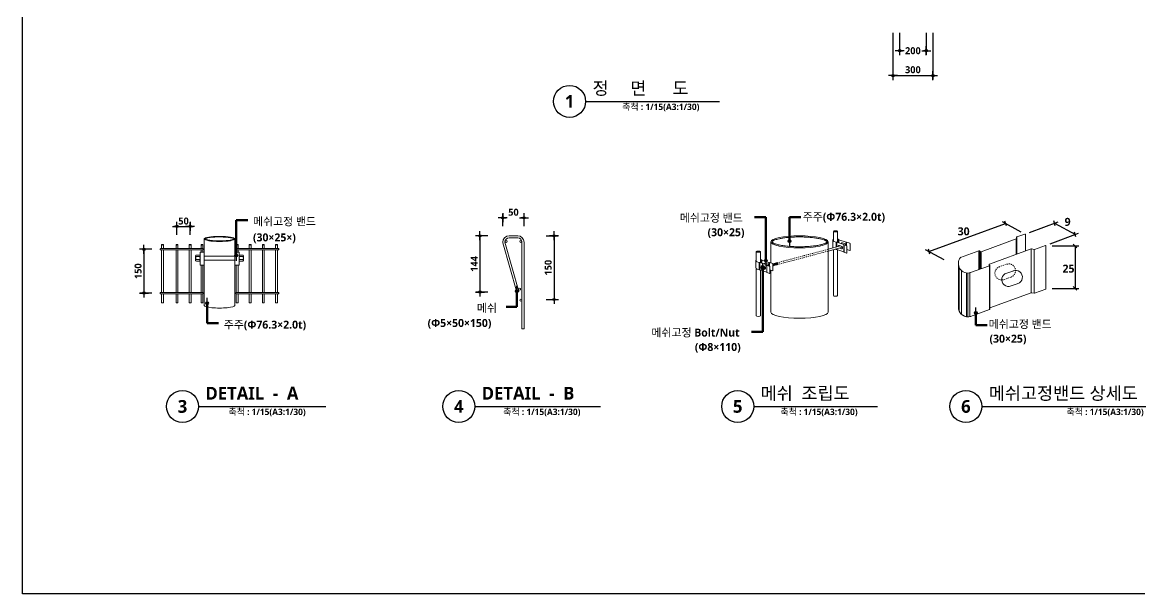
# Model space of a CAD drawing. Header units: millimetres. Extents: x 0 to 163856, y 0 to 163394.
# Drawn here: x 0 to 8379, y 0 to 4289 of the extents above; entities that cross this region are included whole.
import ezdxf
from ezdxf.enums import TextEntityAlignment as Align

# ---------------------------------------------------------------- set-up
doc = ezdxf.new("R2010")
doc.units = ezdxf.units.MM
doc.header["$LTSCALE"] = 15
doc.linetypes.add('DASHED2', pattern=[0.375, 0.25, -0.125])
doc.linetypes.add('HIDDEN2', pattern=[1, 0.5, -0.5])
doc.layers.get('DEFPOINTS').update_dxf_attribs({"color": 181})
for name, color, linetype in [('A-ANNO-LEAD', 4, 'Continuous'), ('A-ANNO-TITL', 7, 'Continuous'), ('A-ST-AXIS-DIM', 7, 'Continuous'), ('AA-AXIS-DIMS', 6, 'Continuous'), ('AA-MKXM', 7, 'Continuous'), ('DIM', 4, 'Continuous')]:
    doc.layers.add(name, color=color, linetype=linetype)
doc.styles.add('2020음성 1차', font='')
doc.styles.add('맑은 고딕(볼드)', font='')
doc.styles.get('2020음성 1차').set_extended_font_data('NanumGothic', bold=True)
doc.styles.get('맑은 고딕(볼드)').set_extended_font_data('Malgun Gothic', bold=True)
doc.dimstyles.new('NDIM15', dxfattribs={"dimscale": 15, "dimtxt": 3.5, "dimasz": 0.75, "dimexe": 2, "dimexo": 2, "dimgap": 1, "dimtad": 1, "dimdec": 1, "dimdsep": 46, "dimtxsty": '2020음성 1차', "dimblk": 'Z_DOT', "dimcen": 3, "dimdle": 3, "dimclrd": 7, "dimclre": 7, "dimclrt": 3, "dimadec": 0, "dimazin": 0, "dimtfac": 1, "dimtdec": 1, "dimtix": 1, "dimtmove": 2, "dimatfit": 3, "dimfxl": 1, "dimtolj": 1, "dimtzin": 0, "dimarcsym": 0})
doc.dimstyles.new('SHL-800', dxfattribs={"dimscale": 800, "dimtxt": 3, "dimasz": 1, "dimexe": 2, "dimexo": 3, "dimgap": 1, "dimtad": 1, "dimdec": 0, "dimdsep": 46, "dimlunit": 6, "dimtxsty": '맑은 고딕(볼드)', "dimblk1": 'DIMDOT', "dimblk2": 'DIMDOT', "dimsah": 1, "dimcen": 2.5, "dimdle": 1.5, "dimclrt": 3, "dimadec": 0, "dimazin": 0, "dimtfac": 1, "dimtdec": 0, "dimtix": 1, "dimtmove": 2, "dimatfit": 3, "dimldrblk": 'DIMDOT', "dimfxl": 2, "dimtvp": 1, "dimtolj": 1, "dimtzin": 0, "dimarcsym": 0})

# ---------------------------------------------------------------- blocks, each defined once
blk = doc.blocks.new('DIMDOT')
at = {"layer": 'AA-AXIS-DIMS', "color": 7, "linetype": 'Continuous'}
blk.add_line((-2, 0), (2, 0), dxfattribs=at)
for radius in [0.5, 0.25]:
    blk.add_circle((0, 0), radius, dxfattribs=at)
blk = doc.blocks.new('_Oblique')
at = {"color": 0, "lineweight": -2}
blk.add_line((-0.5, -0.5), (0.5, 0.5), dxfattribs=at)
blk = doc.blocks.new('Z_DOT')
at = {"layer": 'DIM', "color": 0}
for p, q in [((-3, 0), (3, 0)), ((0, -3), (0, 3))]:
    blk.add_line(p, q, dxfattribs=at)
for radius in [0.75, 0.375]:
    blk.add_circle((0, 0), radius, dxfattribs=at)
blk = doc.blocks.new('*D1863')
at = {"layer": 'DEFPOINTS', "color": 0}
for p in [(6578.8, 4238.9), (6778.8, 4238.9), (6778.8, 4075.5)]:
    blk.add_point(p, dxfattribs=at)
at = {"layer": 'DIM', "color": 7, "lineweight": -2}
for p, q in [((6578.8, 4208.9), (6578.8, 4045.5)), ((6778.8, 4208.9), (6778.8, 4045.5)), ((6590, 4075.5), (6600, 4075.5)), ((6767.5, 4075.5), (6757.6, 4075.5))]:
    blk.add_line(p, q, dxfattribs=at)
at = {"layer": 'DIM', "color": 7, "linetype": 'ByBlock', "lineweight": -2, "xscale": 11.25, "yscale": 11.25, "zscale": 11.25, "rotation": 180}
blk.add_blockref('Z_DOT', (6578.8, 4075.5), dxfattribs=at)
at = {"layer": 'DIM', "color": 7, "linetype": 'ByBlock', "lineweight": -2, "xscale": 11.25, "yscale": 11.25, "zscale": 11.25}
blk.add_blockref('Z_DOT', (6778.8, 4075.5), dxfattribs=at)
at = {"layer": 'DIM', "color": 3, "insert": (6678.8, 4075.5), "char_height": 52.5, "attachment_point": 5, "style": '2020음성 1차'}
blk.add_mtext('\\A1;200', dxfattribs=at)
blk = doc.blocks.new('*D1864')
at = {"layer": 'DEFPOINTS', "color": 0}
for p in [(6528.8, 4238.9), (6828.8, 4238.9), (6828.8, 3888.9)]:
    blk.add_point(p, dxfattribs=at)
at = {"layer": 'DIM', "color": 7, "lineweight": -2}
for p, q in [((6528.8, 4208.9), (6528.8, 3858.9)), ((6828.8, 4208.9), (6828.8, 3858.9)), ((6540, 3888.9), (6817.5, 3888.9))]:
    blk.add_line(p, q, dxfattribs=at)
at = {"layer": 'DIM', "color": 7, "linetype": 'ByBlock', "lineweight": -2, "xscale": 11.25, "yscale": 11.25, "zscale": 11.25, "rotation": 180}
blk.add_blockref('Z_DOT', (6528.8, 3888.9), dxfattribs=at)
at = {"layer": 'DIM', "color": 7, "linetype": 'ByBlock', "lineweight": -2, "xscale": 11.25, "yscale": 11.25, "zscale": 11.25}
blk.add_blockref('Z_DOT', (6828.8, 3888.9), dxfattribs=at)
at = {"layer": 'DIM', "color": 3, "insert": (6678.8, 3932.9), "char_height": 52.5, "attachment_point": 5, "style": '2020음성 1차'}
blk.add_mtext('\\A1;300', dxfattribs=at)
blk = doc.blocks.new('*D1870')
at = {"layer": 'DEFPOINTS', "color": 0}
for p in [(1001.5, 2585.1), (911.8, 2256.5), (1001.5, 2256.5)]:
    blk.add_point(p, dxfattribs=at)
at = {"layer": 'DIM', "color": 7, "lineweight": -2}
for p, q in [((971.5, 2585.1), (881.8, 2585.1)), ((911.8, 2573.8), (911.8, 2267.8)), ((971.5, 2256.5), (881.8, 2256.5))]:
    blk.add_line(p, q, dxfattribs=at)
at = {"layer": 'DIM', "color": 7, "linetype": 'ByBlock', "lineweight": -2, "xscale": 11.25, "yscale": 11.25, "zscale": 11.25}
for p, rotation in [((911.8, 2585.1), 90), ((911.8, 2256.5), 270)]:
    blk.add_blockref('Z_DOT', p, dxfattribs=dict(at, rotation=rotation))
at = {"layer": 'DIM', "color": 3, "insert": (868, 2420.8), "char_height": 52.5, "attachment_point": 5, "rotation": 90, "style": '2020음성 1차'}
blk.add_mtext('\\A1;150', dxfattribs=at)
blk = doc.blocks.new('*D1871')
at = {"layer": 'DEFPOINTS', "color": 0}
for p in [(1258.4, 2756.6), (1159.6, 2663.3), (1258.4, 2663.3)]:
    blk.add_point(p, dxfattribs=at)
at = {"layer": 'DIM', "color": 7, "lineweight": -2}
for p, q in [((1159.6, 2693.3), (1159.6, 2786.6)), ((1258.4, 2693.3), (1258.4, 2786.6)), ((1148.3, 2756.6), (1137.1, 2756.6)), ((1159.6, 2756.6), (1258.4, 2756.6)), ((1269.7, 2756.6), (1280.9, 2756.6))]:
    blk.add_line(p, q, dxfattribs=at)
at = {"layer": 'DIM', "color": 7, "linetype": 'ByBlock', "lineweight": -2, "xscale": 11.25, "yscale": 11.25, "zscale": 11.25}
blk.add_blockref('Z_DOT', (1159.6, 2756.6), dxfattribs=at)
at = {"layer": 'DIM', "color": 7, "linetype": 'ByBlock', "lineweight": -2, "xscale": 11.25, "yscale": 11.25, "zscale": 11.25, "rotation": 180}
blk.add_blockref('Z_DOT', (1258.4, 2756.6), dxfattribs=at)
at = {"layer": 'DIM', "color": 3, "insert": (1209, 2796.9), "char_height": 52.5, "attachment_point": 5, "style": '2020음성 1차'}
blk.add_mtext('\\A1;50', dxfattribs=at)
blk = doc.blocks.new('*D1872')
at = {"layer": 'DEFPOINTS', "color": 0}
for p in [(3763, 2821.4), (3603, 2728.1), (3763, 2728.1)]:
    blk.add_point(p, dxfattribs=at)
at = {"layer": 'DIM', "color": 7, "lineweight": -2}
for p, q in [((3603, 2758.1), (3603, 2851.4)), ((3763, 2758.1), (3763, 2851.4)), ((3614.2, 2821.4), (3628.3, 2821.4)), ((3751.7, 2821.4), (3737.7, 2821.4))]:
    blk.add_line(p, q, dxfattribs=at)
at = {"layer": 'DIM', "color": 7, "linetype": 'ByBlock', "lineweight": -2, "xscale": 11.25, "yscale": 11.25, "zscale": 11.25, "rotation": 180}
blk.add_blockref('Z_DOT', (3603, 2821.4), dxfattribs=at)
at = {"layer": 'DIM', "color": 7, "linetype": 'ByBlock', "lineweight": -2, "xscale": 11.25, "yscale": 11.25, "zscale": 11.25}
blk.add_blockref('Z_DOT', (3763, 2821.4), dxfattribs=at)
at = {"layer": 'DIM', "color": 3, "insert": (3683, 2863), "char_height": 52.5, "attachment_point": 5, "style": '2020음성 1차'}
blk.add_mtext('\\A1;50', dxfattribs=at)
blk = doc.blocks.new('*D1873')
at = {"layer": 'DEFPOINTS', "color": 0}
for p in [(3897.6, 2686.4), (3897.6, 2208.4), (3987.2, 2208.4)]:
    blk.add_point(p, dxfattribs=at)
at = {"layer": 'DIM', "color": 7, "lineweight": -2}
for p, q in [((3927.6, 2686.4), (4017.2, 2686.4)), ((3987.2, 2675.1), (3987.2, 2219.6)), ((3927.6, 2208.4), (4017.2, 2208.4))]:
    blk.add_line(p, q, dxfattribs=at)
at = {"layer": 'DIM', "color": 7, "linetype": 'ByBlock', "lineweight": -2, "xscale": 11.25, "yscale": 11.25, "zscale": 11.25}
for p, rotation in [((3987.2, 2686.4), 90), ((3987.2, 2208.4), 270)]:
    blk.add_blockref('Z_DOT', p, dxfattribs=dict(at, rotation=rotation))
at = {"layer": 'DIM', "color": 3, "insert": (3943.4, 2447.4), "char_height": 52.5, "attachment_point": 5, "rotation": 90, "style": '2020음성 1차'}
blk.add_mtext('\\A1;150', dxfattribs=at)
blk = doc.blocks.new('*D1874')
at = {"layer": 'DEFPOINTS', "color": 0}
for p in [(3521.6, 2686.4), (3432, 2263.7), (3521.6, 2263.7)]:
    blk.add_point(p, dxfattribs=at)
at = {"layer": 'DIM', "color": 7, "lineweight": -2}
for p, q in [((3491.6, 2686.4), (3402, 2686.4)), ((3432, 2675.1), (3432, 2275)), ((3491.6, 2263.7), (3402, 2263.7))]:
    blk.add_line(p, q, dxfattribs=at)
at = {"layer": 'DIM', "color": 7, "linetype": 'ByBlock', "lineweight": -2, "xscale": 11.25, "yscale": 11.25, "zscale": 11.25}
for p, rotation in [((3432, 2686.4), 90), ((3432, 2263.7), 270)]:
    blk.add_blockref('Z_DOT', p, dxfattribs=dict(at, rotation=rotation))
at = {"layer": 'DIM', "color": 3, "insert": (3388.6, 2475.1), "char_height": 52.5, "attachment_point": 5, "rotation": 90, "style": '2020음성 1차'}
blk.add_mtext('\\A1;144', dxfattribs=at)

msp = doc.modelspace()

# ---------------------------------------------------------------- hatches: boundary and pattern name
at = {"lineweight": 13}
h = msp.add_hatch(color=256, dxfattribs=at)
edge = h.paths.add_edge_path()
edge.add_ellipse((5659.06, 2475.13), major_axis=(-8.95, 3.1), ratio=0.7713983, start_angle=302.837836, end_angle=323.544291, ccw=False)
edge.add_ellipse((5656.3, 2475.13), major_axis=(-8.95, 3.1), ratio=0.7713983, start_angle=285.488599, end_angle=338.4906)
edge.add_line((5648.85, 2480.54), (5653.28, 2481.72))
edge = h.paths.add_edge_path()
edge.add_ellipse((5659.06, 2475.13), major_axis=(-8.95, 3.1), ratio=0.7713983, start_angle=444.443549, end_angle=465.488599, ccw=False)
edge.add_line((5655.82, 2468.55), (5654.2, 2468.12))
edge.add_ellipse((5656.3, 2475.13), major_axis=(-8.95, 3.1), ratio=0.7713983, start_angle=91.861086, end_angle=122.837836)

# ---------------------------------------------------------------- linework, layer by layer
for p, q in [((3650.99, 2686.39), (3714.99, 2686.39)), ((6082.11, 2646.82), (6082.11, 2719.58)), ((6083.92, 2717.55), (6086.73, 2722.67)), ((6088.02, 2716.17), (6092.14, 2723.66)), ((6092.49, 2715.46), (6097.17, 2723.97)), ((6097.2, 2715.19), (6101.96, 2723.84)), ((6102.14, 2715.33), (6106.52, 2723.3)), ((6107.37, 2716.01), (6110.79, 2722.23)), ((6114.01, 2719.58), (6114.01, 2636.6)), ((7518.08, 2699.7), (7457.53, 2677.69)), ((7522.72, 2696.45), (7522.72, 2572.58)), ((1044.45, 2619.48), (1044.45, 2590.08)), ((1058.18, 2619.48), (1058.18, 2590.08)), ((1152.73, 2619.48), (1152.73, 2590.08)), ((1166.46, 2619.48), (1166.46, 2590.08)), ((1251.24, 2619.48), (1251.24, 2590.08)), ((1264.97, 2619.48), (1264.97, 2590.08)), ((1340.23, 2619.48), (1340.23, 2590.08)), ((1353.96, 2619.48), (1353.96, 2590.08)), ((1364.16, 2163.01), (1364.16, 2662.75)), ((1593.66, 2465.03), (1593.66, 2663.16)), ((1603.87, 2619.48), (1603.87, 2590.08)), ((1617.6, 2619.48), (1617.6, 2590.08)), ((1701.99, 2619.48), (1701.99, 2590.08)), ((1715.72, 2619.48), (1715.72, 2590.08)), ((1799.81, 2619.48), (1799.81, 2590.08)), ((1813.54, 2619.48), (1813.54, 2590.08)), ((1899.65, 2619.48), (1899.65, 2590.08)), ((1913.38, 2619.48), (1913.38, 2590.08)), ((3602.99, 2638.39), (3603.45, 2634.6)), ((3603.45, 2634.6), (3709.01, 2263.74)), ((3618.99, 2638.39), (3724.55, 2267.53)), ((3650.99, 2670.39), (3714.99, 2670.39)), ((3746.99, 2130.3), (3746.99, 2638.39)), ((3762.99, 2130.3), (3762.99, 2638.39)), ((5614.04, 2641.1), (5614.04, 2482.63)), ((6043.03, 2641.1), (6043.03, 2112.86)), ((6136.24, 2610.43), (6043.03, 2585.59)), ((6150.31, 2600.33), (6043.03, 2571.74)), ((6079.19, 2653.47), (6079.19, 2598.24)), ((6082.28, 2662.35), (6081.68, 2662.14)), ((6103.22, 2638.01), (6086.33, 2643.86)), ((6103.22, 2638.01), (6103.22, 2601.63)), ((6103.7, 2637.92), (6103.7, 2601.76)), ((6107, 2638.72), (6104.2, 2637.98)), ((6104.2, 2637.98), (6104.2, 2601.89)), ((6107, 2638.72), (6107, 2602.64)), ((6107.49, 2638.78), (6107.49, 2602.77)), ((6160.56, 2620.49), (6107.98, 2638.68)), ((6107.98, 2638.68), (6107.98, 2602.9)), ((6120.92, 2659.98), (6114.01, 2662.37)), ((6118.96, 2608.55), (6118.96, 2605.83)), ((6121.73, 2659.39), (6121.73, 2633.93)), ((6122.37, 2657.48), (6122.37, 2633.7)), ((6177.07, 2638.23), (6123.18, 2656.88)), ((6123.18, 2656.88), (6123.18, 2633.42)), ((6127.98, 2613.29), (6126.39, 2613.84)), ((6127.98, 2613.29), (6146.55, 2606.86)), ((6142.67, 2628.44), (6142.67, 2626.68)), ((6146.55, 2606.86), (6145.56, 2607.21)), ((6170.26, 2626.76), (6150.1, 2633.73)), ((6150.31, 2601.57), (6150.31, 2594.61)), ((6161.37, 2619.89), (6161.37, 2565.17)), ((6162.02, 2617.98), (6162.02, 2563.27)), ((6182.16, 2610.54), (6162.82, 2617.38)), ((6174.03, 2621.46), (6174.03, 2614.5)), ((6177.07, 2638.23), (6177.07, 2612.45)), ((6178.06, 2638.2), (6178.06, 2612.11)), ((6179.77, 2639.3), (6179.77, 2611.52)), ((6180.21, 2639.37), (6180.21, 2611.36)), ((6205.87, 2630.43), (6180.76, 2639.27)), ((6183.29, 2608.95), (6183.29, 2557.79)), ((6207, 2628.85), (6207, 2577.69)), ((7453.03, 2662.8), (7190.34, 2567.33)), ((7453.03, 2662.8), (7453.03, 2547.25)), ((7455.26, 2674.44), (7455.26, 2548.06)), ((7455.3, 2673.88), (7455.3, 2666.05)), ((7459.03, 2678.23), (7459.03, 2549.43)), ((7589.54, 2583.61), (7672.19, 2613.65)), ((7676.82, 2610.4), (7676.82, 2289.06)), ((1035.56, 2590.08), (1356.29, 2590.08)), ((1035.56, 2580.09), (1356.29, 2580.09)), ((1044.45, 2580.09), (1044.45, 2261.52)), ((1058.18, 2580.09), (1058.18, 2261.52)), ((1152.73, 2580.09), (1152.73, 2261.52)), ((1166.46, 2580.09), (1166.46, 2261.52)), ((1251.24, 2580.09), (1251.24, 2261.52)), ((1264.97, 2580.09), (1264.97, 2261.52)), ((1299.79, 2534.79), (1299.79, 2502.45)), ((1299.79, 2506.94), (1299.79, 2530.3)), ((1299.79, 2511.43), (1299.79, 2525.81)), ((1305.06, 2541.88), (1327.54, 2541.88)), ((1305.06, 2530.2), (1327.54, 2530.2)), ((1332.94, 2564.52), (1332.94, 2465.03)), ((1364.16, 2564.52), (1332.94, 2564.52)), ((1340.23, 2580.09), (1340.23, 2564.52)), ((1353.96, 2580.09), (1353.96, 2564.52)), ((1364.16, 2465.03), (1364.16, 2564.52)), ((1593.66, 2564.52), (1624.89, 2564.52)), ((1922.27, 2590.08), (1601.53, 2590.08)), ((1922.27, 2580.09), (1601.53, 2580.09)), ((1603.87, 2580.09), (1603.87, 2564.52)), ((1617.6, 2580.09), (1617.6, 2564.52)), ((1624.89, 2564.52), (1624.89, 2465.03)), ((1652.77, 2541.88), (1630.29, 2541.88)), ((1652.77, 2530.2), (1630.29, 2530.2)), ((1658.04, 2534.79), (1658.04, 2502.45)), ((1658.04, 2506.94), (1658.04, 2530.3)), ((1658.04, 2511.43), (1658.04, 2525.81)), ((1701.99, 2580.09), (1701.99, 2261.52)), ((1715.72, 2580.09), (1715.72, 2261.52)), ((1799.81, 2580.09), (1799.81, 2261.52)), ((1813.54, 2580.09), (1813.54, 2261.52)), ((1899.65, 2580.09), (1899.65, 2261.52)), ((1913.38, 2580.09), (1913.38, 2261.52)), ((5504.36, 2494.06), (5504.36, 2567.43)), ((5506.17, 2565.4), (5508.99, 2570.52)), ((5510.27, 2564.02), (5514.39, 2571.51)), ((5514.74, 2563.31), (5519.42, 2571.81)), ((5519.45, 2563.04), (5524.21, 2571.69)), ((5524.39, 2563.18), (5528.78, 2571.15)), ((5529.63, 2563.86), (5533.04, 2570.08)), ((5536.27, 2567.43), (5536.27, 2483.83)), ((6082.11, 2237.47), (6082.11, 2582.16)), ((6103.22, 2583.3), (6095.89, 2585.83)), ((6103.22, 2587.78), (6103.22, 2583.3)), ((6103.7, 2587.91), (6103.7, 2583.21)), ((6104.2, 2588.05), (6104.2, 2583.26)), ((6107, 2584.01), (6104.2, 2583.26)), ((6107, 2588.79), (6107, 2584.01)), ((6107.49, 2588.92), (6107.49, 2584.06)), ((6107.98, 2589.05), (6107.98, 2583.97)), ((6160.56, 2565.77), (6107.98, 2583.97)), ((6114.01, 2581.88), (6114.01, 2237.47)), ((6136.93, 2591.38), (6128.46, 2594.51)), ((6142.88, 2589.32), (6136.93, 2591.38)), ((6181.06, 2556.21), (6162.82, 2562.67)), ((6204.77, 2576.1), (6183.29, 2583.53)), ((7035.14, 2524.03), (7172.73, 2574.04)), ((7039.15, 2525.63), (7035.49, 2524.3)), ((7172.73, 2574.04), (7172.73, 2432.12)), ((7177.62, 2574.05), (7177.62, 2433.9)), ((7181.39, 2570.94), (7181.69, 2570.43)), ((7184, 2568.03), (7184, 2436.22)), ((7190.34, 2567.33), (7190.34, 2438.52)), ((7252.68, 2474.44), (7565.31, 2588.06)), ((7565.31, 2588.06), (7565.31, 2259.36)), ((7567.27, 2588.18), (7587.58, 2583.49)), ((7588.36, 2583.41), (7588.36, 2254.71)), ((1305.06, 2507.74), (1327.54, 2507.74)), ((1305.06, 2496.06), (1327.54, 2496.06)), ((1332.94, 2465.03), (1364.16, 2465.03)), ((1340.23, 2465.03), (1340.23, 2261.52)), ((1353.96, 2465.03), (1353.96, 2261.52)), ((1624.89, 2465.03), (1593.66, 2465.03)), ((1593.66, 2163.01), (1593.66, 2465.03)), ((1603.87, 2465.03), (1603.87, 2261.52)), ((1617.6, 2465.03), (1617.6, 2261.52)), ((1652.77, 2507.74), (1630.29, 2507.74)), ((1652.77, 2496.06), (1630.29, 2496.06)), ((5501.44, 2500.71), (5501.44, 2445.48)), ((5504.53, 2509.59), (5503.93, 2509.37)), ((5504.36, 2085.32), (5504.36, 2439.34)), ((5525.47, 2485.25), (5508.58, 2491.09)), ((5525.47, 2430.53), (5508.58, 2436.38)), ((5525.47, 2485.25), (5525.47, 2430.53)), ((5525.96, 2485.16), (5525.96, 2430.44)), ((5529.25, 2485.96), (5526.45, 2485.21)), ((5526.45, 2485.21), (5526.45, 2430.5)), ((5529.25, 2431.24), (5526.45, 2430.5)), ((5529.25, 2485.96), (5529.25, 2431.24)), ((5529.74, 2486.01), (5529.74, 2431.3)), ((5582.82, 2467.72), (5530.23, 2485.92)), ((5530.23, 2485.92), (5530.23, 2431.21)), ((5582.82, 2413.01), (5530.23, 2431.21)), ((5543.17, 2507.22), (5536.27, 2509.61)), ((5547.42, 2453.51), (5539.37, 2451.37)), ((5540.58, 2451.69), (5546.28, 2458.66)), ((5541.21, 2455.79), (5541.21, 2452.46)), ((5543.98, 2506.62), (5543.98, 2481.16)), ((5544.62, 2504.72), (5544.62, 2480.94)), ((5553.34, 2441.24), (5545.29, 2439.1)), ((5599.32, 2485.47), (5545.43, 2504.12)), ((5545.43, 2504.12), (5545.43, 2480.66)), ((5546.28, 2458.66), (5554.91, 2462.74)), ((5557.35, 2454.83), (5546.28, 2458.66)), ((5555.53, 2436.89), (5547.47, 2439.68)), ((5550.23, 2460.53), (5548.64, 2461.08)), ((5565.98, 2458.91), (5554.91, 2462.74)), ((5555.53, 2436.89), (5562.07, 2443.31)), ((5564.16, 2440.97), (5555.53, 2436.89)), ((5565.98, 2458.91), (5557.35, 2454.83)), ((5557.35, 2454.83), (5562.07, 2443.31)), ((5565.14, 2436.56), (5559.18, 2438.62)), ((5570.7, 2447.4), (5561.88, 2443.78)), ((5564.16, 2440.97), (5570.7, 2447.4)), ((5564.92, 2475.68), (5564.92, 2473.92)), ((5565.98, 2458.91), (5570.7, 2447.4)), ((5568.8, 2454.1), (5567.81, 2454.44)), ((5572.57, 2446.37), (5568.56, 2445.3)), ((5592.51, 2473.99), (5572.36, 2480.97)), ((5572.57, 2448.81), (5572.57, 2441.85)), ((5583.63, 2467.12), (5583.63, 2412.41)), ((5584.27, 2465.22), (5584.27, 2410.5)), ((5604.41, 2457.78), (5585.08, 2464.62)), ((5596.28, 2466.53), (5586.81, 2464.01)), ((5596.28, 2468.7), (5596.28, 2461.74)), ((5599.32, 2485.47), (5599.32, 2459.69)), ((5600.32, 2485.44), (5600.32, 2459.35)), ((5602.02, 2486.54), (5602.02, 2458.76)), ((5602.47, 2486.6), (5602.47, 2458.6)), ((5628.13, 2477.67), (5603.02, 2486.51)), ((5605.54, 2456.19), (5605.54, 2405.03)), ((5627.03, 2423.34), (5605.54, 2430.77)), ((5656.48, 2482.58), (5629.26, 2475.32)), ((5629.26, 2476.08), (5629.26, 2424.92)), ((5664.74, 2470.93), (5629.26, 2461.47)), ((7020.26, 2471.26), (7020.26, 2139.37)), ((7022.54, 2458.04), (7022.54, 2129.25)), ((7025.61, 2449.77), (7025.61, 2120.97)), ((7111.54, 2409.88), (7252.51, 2461.12)), ((7250.45, 2471.75), (7250.45, 2460.37)), ((7251.71, 2468.49), (7253.49, 2467.07)), ((7252.51, 2461.12), (7252.51, 2132.42)), ((7254.74, 2464.93), (7254.74, 2135.11)), ((5536.27, 2429.12), (5536.27, 2085.32)), ((5603.32, 2403.44), (5585.08, 2409.9)), ((5614.04, 2427.83), (5614.04, 2112.86)), ((7044.41, 2424.42), (7044.41, 2095.62)), ((7081.83, 2407.57), (7081.83, 2078.77)), ((7091.47, 2406.92), (7091.47, 2078.12)), ((7105.44, 2408.29), (7105.44, 2079.49)), ((7376.27, 2403.46), (7435.58, 2424.51)), ((3709.01, 2263.74), (3724.55, 2267.53)), ((7414.85, 2309.77), (7467.68, 2328.51)), ((7589.54, 2254.91), (7674.55, 2285.81)), ((1035.56, 2261.52), (1356.29, 2261.52)), ((1035.56, 2251.53), (1356.29, 2251.53)), ((1044.45, 2251.53), (1044.45, 2197.09)), ((1044.45, 2197.09), (1044.45, 2186.49)), ((1058.18, 2251.53), (1058.18, 2197.09)), ((1058.18, 2197.09), (1058.18, 2186.49)), ((1152.73, 2251.53), (1152.73, 2197.09)), ((1152.73, 2197.09), (1152.73, 2186.49)), ((1166.46, 2251.53), (1166.46, 2197.09)), ((1166.46, 2197.09), (1166.46, 2186.49)), ((1251.24, 2251.53), (1251.24, 2197.09)), ((1251.24, 2197.09), (1251.24, 2186.49)), ((1264.97, 2251.53), (1264.97, 2197.09)), ((1264.97, 2197.09), (1264.97, 2186.49)), ((1340.23, 2251.53), (1340.23, 2197.09)), ((1340.23, 2197.09), (1340.23, 2186.49)), ((1353.96, 2251.53), (1353.96, 2197.09)), ((1353.96, 2197.09), (1353.96, 2186.49)), ((1922.27, 2261.52), (1601.53, 2261.52)), ((1922.27, 2251.53), (1601.53, 2251.53)), ((1603.87, 2251.53), (1603.87, 2197.09)), ((1603.87, 2197.09), (1603.87, 2186.49)), ((1617.6, 2251.53), (1617.6, 2197.09)), ((1617.6, 2197.09), (1617.6, 2186.49)), ((1701.99, 2251.53), (1701.99, 2197.09)), ((1701.99, 2197.09), (1701.99, 2186.49)), ((1715.72, 2251.53), (1715.72, 2197.09)), ((1715.72, 2197.09), (1715.72, 2186.49)), ((1799.81, 2251.53), (1799.81, 2197.09)), ((1799.81, 2197.09), (1799.81, 2186.49)), ((1813.54, 2251.53), (1813.54, 2197.09)), ((1813.54, 2197.09), (1813.54, 2186.49)), ((1899.65, 2251.53), (1899.65, 2197.09)), ((1899.65, 2197.09), (1899.65, 2186.49)), ((1913.38, 2251.53), (1913.38, 2197.09)), ((1913.38, 2197.09), (1913.38, 2186.49)), ((7254.74, 2146.48), (7565.31, 2259.36)), ((7567.27, 2259.48), (7587.58, 2254.79)), ((3746.99, 2130.3), (3746.99, 1988.53)), ((3762.99, 2130.3), (3762.99, 1988.53)), ((7111.54, 2081.18), (7252.51, 2132.42)), ((3746.99, 1988.53), (3762.99, 1988.53))]:
    msp.add_line(p, q, dxfattribs=at)
at = {"linetype": 'DASHED2', "lineweight": 13}
for p, q in [((1593.66, 2534.79), (1364.16, 2534.79)), ((1593.66, 2503.14), (1364.16, 2503.14))]:
    msp.add_line(p, q, dxfattribs=at)
at = {"linetype": 'HIDDEN2', "lineweight": 13}
for p, q in [((6043.03, 2585.59), (5656.48, 2482.58)), ((6043.03, 2571.74), (5664.74, 2470.93)), ((7324.83, 2452.41), (7384.14, 2473.46)), ((7363.41, 2358.72), (7416.24, 2377.47))]:
    msp.add_line(p, q, dxfattribs=at)
at = {"ltscale": 2}
for centre in [(4104.09, 3695.39), (1201.21, 1405.64), (3272.98, 1405.64), (5364.77, 1405.64), (7076.24, 1405.64)]:
    msp.add_circle(centre, 120, dxfattribs=at)
at = {"lineweight": 13}
for centre in [(3628.09, 2645.37), (3738.1, 2645.37), (3729, 2285.93), (3738.99, 2203.45)]:
    msp.add_circle(centre, 8, dxfattribs=at)
for centre, radius, start, end in [((3650.99, 2638.39), 48, 90, 180), ((3714.99, 2638.39), 48, 0, 90), ((3650.99, 2638.39), 32, 90, 180), ((3714.99, 2638.39), 32, 0, 90), ((6090.82, 2654.73), 11.77, 140.991398, 254.260232), ((6090.82, 2600.02), 11.77, 171.310217, 202.897163), ((6103.77, 2639.6), 1.68, 250.910026, 284.919736), ((6107.43, 2637.1), 1.68, 70.910026, 104.919736), ((6124.56, 2608.55), 5.6, 70.910026, 180), ((6120.37, 2658.4), 1.68, 1.211605, 70.910026), ((6123.73, 2658.47), 1.68, 181.211605, 250.910026), ((6148.27, 2628.44), 5.6, 70.910026, 180), ((6144.71, 2601.57), 5.6, 0, 70.910026), ((6160.01, 2618.9), 1.68, 1.211605, 70.910026), ((6163.37, 2618.97), 1.68, 181.211605, 250.910026), ((6168.43, 2621.46), 5.6, 0, 70.910026), ((6168.43, 2614.5), 5.6, 350.025489, 0), ((6177.62, 2639.82), 1.68, 250.910026, 319.924164), ((6180.21, 2637.69), 1.68, 70.910026, 139.924164), ((6181.61, 2608.95), 1.68, 0, 70.910026), ((6181.61, 2608.95), 1.68, 0, 70.910026), ((6205.32, 2628.85), 1.68, 0, 70.910026), ((7451.85, 2666.05), 3.46, 289.973805, 0), ((7458.71, 2674.44), 3.46, 109.973805, 189.331559), ((7673.37, 2610.4), 3.46, 0, 109.973805), ((1305.51, 2536.04), 5.86, 94.36974, 265.63026), ((1314.04, 2518.97), 14.38, 128.637182, 231.362818), ((1327.09, 2536.04), 5.86, 274.36974, 85.63026), ((1318.56, 2518.97), 14.38, 308.637182, 51.362818), ((1630.74, 2536.04), 5.86, 94.36974, 265.63026), ((1639.27, 2518.97), 14.38, 128.637182, 231.362818), ((1652.32, 2536.04), 5.86, 274.36974, 85.63026), ((1643.79, 2518.97), 14.38, 308.637182, 51.362818), ((6103.77, 2584.88), 1.68, 250.910026, 284.919736), ((6107.43, 2582.38), 1.68, 70.910026, 104.919736), ((6144.71, 2594.61), 5.6, 250.910026, 0), ((6160.01, 2564.18), 1.68, 1.211605, 70.910026), ((6163.37, 2564.25), 1.68, 181.211605, 250.910026), ((6181.61, 2557.79), 1.68, 250.910026, 0), ((6205.32, 2577.69), 1.68, 250.910026, 0), ((7091.47, 2478.96), 72.04, 140.991398, 286.543279), ((7175.19, 2567.27), 7.2, 30.591114, 109.973805), ((7187.88, 2574.09), 7.2, 210.591114, 289.973805), ((7564.13, 2591.31), 3.46, 289.973805, 322.931966), ((7566.49, 2584.81), 3.46, 77.015644, 109.973805), ((7588.36, 2586.86), 3.46, 257.015644, 289.973805), ((1305.51, 2501.9), 5.86, 94.36974, 265.63026), ((1327.09, 2501.9), 5.86, 274.36974, 85.63026), ((1630.74, 2501.9), 5.86, 94.36974, 265.63026), ((1652.32, 2501.9), 5.86, 274.36974, 85.63026), ((5513.07, 2501.97), 11.77, 140.991398, 254.260232), ((5513.07, 2447.25), 11.77, 171.310217, 254.260232), ((5526.02, 2486.84), 1.68, 250.910026, 284.919736), ((5526.02, 2432.12), 1.68, 250.910026, 284.919736), ((5529.68, 2484.33), 1.68, 70.910026, 104.919736), ((5529.68, 2429.62), 1.68, 70.910026, 104.919736), ((5546.81, 2455.79), 5.6, 70.910026, 180), ((5542.62, 2505.63), 1.68, 1.211605, 70.910026), ((5545.98, 2505.71), 1.68, 181.211605, 250.910026), ((5570.52, 2475.68), 5.6, 70.910026, 180), ((5566.97, 2441.85), 5.6, 250.910026, 0), ((5566.97, 2448.81), 5.6, 0, 70.910026), ((5582.27, 2466.14), 1.68, 1.211605, 70.910026), ((5585.63, 2466.21), 1.68, 181.211605, 250.910026), ((5590.68, 2468.7), 5.6, 0, 70.910026), ((5590.68, 2461.74), 5.6, 350.025489, 0), ((5599.87, 2487.06), 1.68, 250.910026, 319.924164), ((5602.47, 2484.92), 1.68, 70.910026, 139.924164), ((5603.86, 2456.19), 1.68, 0, 70.910026), ((5603.86, 2456.19), 1.68, 0, 70.910026), ((5627.58, 2476.08), 1.68, 0, 70.910026), ((7253.86, 2471.19), 3.46, 109.973805, 231.363077), ((7251.33, 2464.37), 3.46, 289.973805, 51.363077), ((5582.27, 2411.42), 1.68, 1.211605, 70.910026), ((5585.63, 2411.49), 1.68, 181.211605, 250.910026), ((5603.86, 2405.03), 1.68, 250.910026, 0), ((5627.58, 2424.92), 1.68, 250.910026, 0), ((7396.02, 2356.8), 50.66, 106.132531, 291.811633), ((7449.37, 2375.75), 50.66, 287.892295, 113.288588), ((7673.37, 2289.06), 3.46, 289.973805, 0), ((7566.49, 2256.11), 3.46, 77.015644, 109.973805), ((7588.36, 2258.16), 3.46, 257.015644, 289.973805), ((7091.47, 2150.26), 72.04, 188.689783, 286.543279), ((7091.47, 2150.16), 72.04, 192.081217, 286.543279), ((7251.33, 2135.67), 3.46, 289.973805, 9.331559)]:
    msp.add_arc(centre, radius, start, end, dxfattribs=at)
at = {"linetype": 'HIDDEN2', "lineweight": 13}
for centre, start, end in [((7344.58, 2405.75), 106.132531, 291.811633), ((7397.93, 2424.71), 287.892295, 113.288588)]:
    msp.add_arc(centre, 50.66, start, end, dxfattribs=at)
at = {"lineweight": 13}
for centre, major_axis, ratio in [((1478.91, 2663.06), (-114.75, 0), 0.1646434), ((5828.54, 2641.1), (214.49, 0), 0.2087365), ((6098.06, 2719.58), (15.95, 0), 0.2754105), ((1051.32, 2619.48), (-6.86, 0), 0.336409), ((1159.59, 2619.48), (-6.86, 0), 0.336409), ((1258.1, 2619.48), (-6.86, 0), 0.336409), ((1347.09, 2619.48), (-6.86, 0), 0.336409), ((1610.74, 2619.48), (-6.86, 0), 0.336409), ((1708.86, 2619.48), (-6.86, 0), 0.336409), ((1806.67, 2619.48), (-6.86, 0), 0.336409), ((1906.51, 2619.48), (-6.86, 0), 0.336409), ((1356.29, 2585.09), (0, 4.99), 0.2516362), ((1922.27, 2585.09), (0, 4.99), 0.2516362), ((5520.31, 2567.43), (15.95, 0), 0.2754105), ((5542.51, 2445.28), (-3.13, 6.09), 0.3439488), ((1356.29, 2256.52), (0, 4.99), 0.2516362), ((1922.27, 2256.52), (0, 4.99), 0.2516362)]:
    msp.add_ellipse(centre, major_axis=major_axis, ratio=ratio, dxfattribs=at)
for centre, major_axis, ratio, start_param, end_param in [((1035.56, 2585.09), (0, 4.99), 0.2516362, 0, 3.1415927), ((5543.38, 2445.51), (-3.13, 6.09), 0.3439488, 2.9917987, 6.2831853), ((5545.58, 2446.1), (-3.13, 6.09), 0.3439488, 2.9917987, 6.2831853), ((5547.82, 2446.69), (-3.13, 6.09), 0.3439488, 2.9917987, 6.2831853), ((5550.21, 2447.33), (-3.13, 6.09), 0.3439488, 2.9917987, 6.2831853), ((5591.61, 2458.37), (-3.13, 6.09), 0.3439488, 5.2003753, 6.2831853), ((5593.57, 2458.89), (-3.13, 6.09), 0.3439488, 4.9024792, 6.2831853), ((5595.74, 2459.46), (-3.13, 6.09), 0.3439488, 5.1568082, 6.2831853), ((5597.93, 2460.05), (-3.13, 6.09), 0.3439488, 5.7554395, 6.2831853), ((5599.07, 2460.35), (-3.13, 6.09), 0.3439488, 6.1333913, 6.2831853), ((5626.42, 2467.64), (-3.13, 6.09), 0.3439488, 2.9917987, 4.4501667), ((5631.34, 2468.95), (-3.13, 6.09), 0.3439488, 2.9917987, 5.8877016), ((5628.76, 2468.27), (-3.13, 6.09), 0.3439488, 2.9917987, 5.1691677), ((5633.54, 2469.54), (-3.13, 6.09), 0.3439488, 2.9917987, 6.2831853), ((5635.78, 2470.13), (-3.13, 6.09), 0.3439488, 2.9917987, 6.2831853), ((5638.17, 2470.77), (-3.13, 6.09), 0.3439488, 2.9917987, 6.2831853), ((5640.13, 2471.29), (-3.13, 6.09), 0.3439488, 2.9917987, 6.2831853), ((5642.5, 2471.93), (-3.13, 6.09), 0.3439488, 2.9917987, 6.2831853), ((5644.84, 2472.55), (-3.13, 6.09), 0.3439488, 2.9917987, 6.2831853), ((5646.93, 2473.11), (-3.13, 6.09), 0.3439488, 2.9917987, 6.2831853), ((5649.12, 2473.69), (-3.13, 6.09), 0.3439488, 2.9917987, 6.2831853), ((5651.36, 2474.29), (-3.13, 6.09), 0.3439488, 2.9917987, 6.2831853), ((5656.3, 2475.13), (-8.95, 3.1), 0.7713983, 1.6032784, 5.9077755), ((5653.76, 2474.93), (-3.13, 6.09), 0.3439488, 2.9917987, 6.2831853), ((5655.73, 2475.45), (-3.13, 6.09), 0.3439488, 2.9917987, 6.2831853), ((5659.06, 2475.13), (-8.95, 3.1), 0.7713983, 5.2855173, 5.6469132), ((5658.11, 2476.09), (-3.13, 6.09), 0.3439488, 2.9917987, 6.2831853), ((5659.06, 2475.13), (-8.95, 3.1), 0.7713983, 7.7570033, 8.1243087), ((5660.45, 2476.71), (-3.13, 6.09), 0.3439488, 2.9917987, 5.4243282), ((5661.61, 2477.02), (-3.13, 6.09), 0.3439488, 2.9917987, 4.9538473), ((1035.56, 2256.52), (0, -4.99), 0.2516362, 3.1415927, 6.2831853), ((1051.32, 2186.49), (6.86, 0), 0.4877964, 3.1415927, 6.2831853), ((1159.59, 2186.49), (6.86, 0), 0.4877964, 3.1415927, 6.2831853), ((1258.1, 2186.49), (6.86, 0), 0.4877964, 3.1415927, 6.2831853), ((1347.09, 2186.49), (6.86, 0), 0.4877964, 3.1415927, 6.2831853), ((6098.06, 2237.47), (15.95, 0), 0.2754105, 3.1415927, 6.2831853), ((1478.91, 2163.01), (-114.75, 0), 0.1646434, 0, 3.1415927), ((5828.54, 2112.86), (214.49, 0), 0.2087365, 3.1415927, 6.2831853), ((5520.31, 2085.32), (15.95, 0), 0.2754105, 3.1415927, 6.2831853)]:
    msp.add_ellipse(centre, major_axis=major_axis, ratio=ratio, start_param=start_param, end_param=end_param, dxfattribs=at)
at = {"lineweight": 13, "extrusion": (0, 0, -1)}
for centre, major_axis, ratio in [((1601.53, 2585.09), (0, 4.99), 0.2516362), ((1601.53, 2256.52), (0, 4.99), 0.2516362), ((1610.74, 2186.49), (-6.86, 0), 0.4877964), ((1708.86, 2186.49), (-6.86, 0), 0.4877964), ((1806.67, 2186.49), (-6.86, 0), 0.4877964), ((1906.51, 2186.49), (-6.86, 0), 0.4877964)]:
    msp.add_ellipse(centre, major_axis=major_axis, ratio=ratio, start_param=3.1415927, end_param=6.2831853, dxfattribs=at)
at = {"lineweight": 13}
for points, knots in [([(1589.53, 2663.06), (1589.39, 2663.23), (1589.13, 2663.49), (1588.38, 2664.08), (1587.89, 2664.41), (1586.68, 2665.12), (1585.96, 2665.48), (1583.57, 2666.57), (1581.63, 2667.29), (1577.1, 2668.72), (1574.5, 2669.42), (1568.7, 2670.76), (1565.51, 2671.41), (1556.19, 2673.05), (1549.55, 2673.98), (1535.15, 2675.57), (1527.37, 2676.23), (1511.11, 2677.24), (1502.61, 2677.6), (1485.36, 2677.97), (1476.59, 2678), (1459.26, 2677.72), (1450.7, 2677.42), (1434.22, 2676.51), (1426.3, 2675.89), (1411.55, 2674.39), (1404.71, 2673.5), (1392.49, 2671.5), (1387.11, 2670.38), (1380.07, 2668.53), (1377.81, 2667.83), (1374.28, 2666.56), (1372.9, 2665.98), (1370.9, 2664.98), (1370.17, 2664.56), (1369.15, 2663.86), (1368.8, 2663.57), (1368.45, 2663.23), (1368.36, 2663.14), (1368.3, 2663.06)], [3.2769567, 3.2769567, 3.2769567, 3.2769567, 3.3478331, 3.3478331, 3.4187096, 3.4187096, 3.489586, 3.489586, 3.6241049, 3.6241049, 3.7586238, 3.7586238, 3.8931427, 3.8931427, 4.1220646, 4.1220646, 4.3509864, 4.3509864, 4.5799083, 4.5799083, 4.8088302, 4.8088302, 5.0377521, 5.0377521, 5.266674, 5.266674, 5.4955959, 5.4955959, 5.7245178, 5.7245178, 5.8551758, 5.8551758, 5.9630546, 5.9630546, 6.046892, 6.046892, 6.1155021, 6.1155021, 6.1478213, 6.1478213, 6.1478213, 6.1478213]), ([(1368.3, 2663.06), (1368.44, 2662.88), (1368.7, 2662.63), (1369.45, 2662.04), (1369.94, 2661.7), (1371.15, 2661), (1371.87, 2660.63), (1374.26, 2659.55), (1376.2, 2658.82), (1380.73, 2657.39), (1383.33, 2656.69), (1389.12, 2655.35), (1392.32, 2654.7), (1401.64, 2653.06), (1408.28, 2652.13), (1422.68, 2650.54), (1430.46, 2649.88), (1446.72, 2648.87), (1455.22, 2648.52), (1472.47, 2648.14), (1481.24, 2648.11), (1498.57, 2648.39), (1507.13, 2648.69), (1523.61, 2649.61), (1531.53, 2650.22), (1546.28, 2651.72), (1553.12, 2652.61), (1565.34, 2654.62), (1570.72, 2655.73), (1577.76, 2657.58), (1580.02, 2658.28), (1583.55, 2659.55), (1584.93, 2660.13), (1586.93, 2661.13), (1587.66, 2661.55), (1588.68, 2662.25), (1589.03, 2662.54), (1589.38, 2662.88), (1589.47, 2662.98), (1589.53, 2663.06)], [0.135364, 0.135364, 0.135364, 0.135364, 0.2062405, 0.2062405, 0.2771169, 0.2771169, 0.3479934, 0.3479934, 0.4825123, 0.4825123, 0.6170311, 0.6170311, 0.75155, 0.75155, 0.9804719, 0.9804719, 1.2093938, 1.2093938, 1.4383157, 1.4383157, 1.6672376, 1.6672376, 1.8961595, 1.8961595, 2.1250813, 2.1250813, 2.3540032, 2.3540032, 2.5829251, 2.5829251, 2.7135832, 2.7135832, 2.8214619, 2.8214619, 2.9052994, 2.9052994, 2.9739094, 2.9739094, 3.0062286, 3.0062286, 3.0062286, 3.0062286]), ([(6035.03, 2641.1), (6035.03, 2641.17), (6035.02, 2641.23), (6035, 2641.35), (6034.99, 2641.4), (6034.94, 2641.63), (6034.87, 2641.84), (6034.61, 2642.38), (6034.43, 2642.68), (6033.96, 2643.35), (6033.65, 2643.73), (6032.89, 2644.56), (6032.43, 2645.01), (6031.35, 2645.94), (6030.74, 2646.44), (6028.82, 2647.84), (6027.36, 2648.77), (6023.98, 2650.67), (6022.06, 2651.63), (6017.8, 2653.56), (6015.45, 2654.52), (6006.99, 2657.67), (6000, 2659.81), (5984.18, 2663.82), (5975.34, 2665.69), (5956.14, 2669.08), (5945.78, 2670.61), (5923.88, 2673.25), (5912.35, 2674.36), (5888.49, 2676.15), (5876.17, 2676.82), (5851.13, 2677.7), (5838.43, 2677.9), (5810, 2677.82), (5794.29, 2677.41), (5763.7, 2675.88), (5748.83, 2674.76), (5724.05, 2672.22), (5713.82, 2670.94), (5694.57, 2668.04), (5685.56, 2666.42), (5669.91, 2663.1), (5663.13, 2661.42), (5652.07, 2658.24), (5647.57, 2656.76), (5639.59, 2653.74), (5636.1, 2652.2), (5631.27, 2649.69), (5629.6, 2648.7), (5627.09, 2647.01), (5626.14, 2646.3), (5624.57, 2644.95), (5623.94, 2644.32), (5622.99, 2643.21), (5622.66, 2642.73), (5622.37, 2642.19), (5622.3, 2642.06), (5622.2, 2641.81), (5622.16, 2641.71), (5622.1, 2641.51), (5622.08, 2641.42), (5622.06, 2641.31), (5622.06, 2641.27), (5622.05, 2641.21), (5622.05, 2641.18), (5622.04, 2641.1), (5622.04, 2641.05), (5622.05, 2640.95), (5622.06, 2640.91), (5622.08, 2640.76), (5622.11, 2640.64), (5622.2, 2640.39), (5622.24, 2640.28), (5622.43, 2639.86), (5622.66, 2639.46), (5623.35, 2638.54), (5623.82, 2638), (5625.03, 2636.82), (5625.78, 2636.19), (5627.54, 2634.86), (5628.55, 2634.17), (5630.86, 2632.76), (5632.14, 2632.04), (5636.24, 2629.94), (5639.39, 2628.55), (5646.54, 2625.8), (5650.54, 2624.45), (5663.51, 2620.57), (5673.58, 2618.16), (5696.1, 2613.84), (5708.55, 2611.92), (5735.19, 2608.7), (5749.39, 2607.38), (5778.83, 2605.43), (5794.08, 2604.79), (5824.88, 2604.21), (5840.44, 2604.28), (5871.11, 2605.1), (5886.22, 2605.86), (5915.27, 2608.05), (5929.21, 2609.48), (5953.39, 2612.67), (5963.88, 2614.37), (5983.09, 2618.12), (5991.81, 2620.17), (6005.61, 2624.11), (6011.07, 2625.95), (6019.34, 2629.26), (6022.46, 2630.71), (6026.76, 2633.06), (6028.23, 2633.97), (6030.44, 2635.52), (6031.27, 2636.17), (6032.65, 2637.39), (6033.21, 2637.96), (6034.07, 2638.97), (6034.38, 2639.42), (6034.72, 2640.02), (6034.81, 2640.22), (6034.94, 2640.56), (6034.97, 2640.69), (6035.01, 2640.89), (6035.02, 2640.96), (6035.03, 2641.05), (6035.03, 2641.07), (6035.03, 2641.1)], [0, 0, 0, 0, 0.0313151, 0.0313151, 0.0490183, 0.0490183, 0.1024906, 0.1024906, 0.1465145, 0.1465145, 0.1905383, 0.1905383, 0.2345622, 0.2345622, 0.278586, 0.278586, 0.355852, 0.355852, 0.433118, 0.433118, 0.510384, 0.510384, 0.6893125, 0.6893125, 0.8682409, 0.8682409, 1.0471694, 1.0471694, 1.2260978, 1.2260978, 1.4050263, 1.4050263, 1.5839547, 1.5839547, 1.8057813, 1.8057813, 2.027608, 2.027608, 2.1959966, 2.1959966, 2.3643852, 2.3643852, 2.5147849, 2.5147849, 2.6372663, 2.6372663, 2.7597478, 2.7597478, 2.8399149, 2.8399149, 2.9024322, 2.9024322, 2.9649494, 2.9649494, 3.0274666, 3.0274666, 3.0520975, 3.0520975, 3.0767283, 3.0767283, 3.1060151, 3.1060151, 3.1190219, 3.1190219, 3.1320286, 3.1320286, 3.1580421, 3.1580421, 3.174595, 3.174595, 3.2138896, 3.2138896, 3.2374456, 3.2374456, 3.2956598, 3.2956598, 3.3538741, 3.3538741, 3.4120883, 3.4120883, 3.4703026, 3.4703026, 3.5285168, 3.5285168, 3.6396201, 3.6396201, 3.7507234, 3.7507234, 3.9687257, 3.9687257, 4.1867279, 4.1867279, 4.4047302, 4.4047302, 4.6227325, 4.6227325, 4.8407348, 4.8407348, 5.0587371, 5.0587371, 5.2767394, 5.2767394, 5.4641553, 5.4641553, 5.6515713, 5.6515713, 5.8025209, 5.8025209, 5.9183429, 5.9183429, 5.9931594, 5.9931594, 6.0505789, 6.0505789, 6.1079983, 6.1079983, 6.1654178, 6.1654178, 6.2035369, 6.2035369, 6.241656, 6.241656, 6.2722689, 6.2722689, 6.2831853, 6.2831853, 6.2831853, 6.2831853])]:
    msp.add_open_spline(points, degree=3, knots=knots, dxfattribs=at)
at = {"layer": 'A-ST-AXIS-DIM'}
for p, q in [((6797.34, 2569.71), (7374.19, 2778.78)), ((7489.78, 2714.84), (7350.38, 2791.95)), ((7552.4, 2712.19), (7766.98, 2790.04)), ((7741.18, 2780.88), (7897.3, 2695.47)), ((7707.39, 2626.45), (7921.54, 2705.47)), ((7722.61, 2610.67), (7922.35, 2610.67)), ((7895.15, 2610.67), (7895.15, 2291.26)), ((6913.15, 2505.05), (6773.75, 2582.16)), ((7722.64, 2291.26), (7922.38, 2291.26))]:
    msp.add_line(p, q, dxfattribs=at)
at = {"layer": 'AA-MKXM'}
for p, q in [((4224.09, 3695.39), (5227.78, 3695.39)), ((1321.21, 1405.64), (2274.85, 1405.64)), ((3392.98, 1405.64), (4335.58, 1405.64)), ((5484.77, 1405.64), (6414.18, 1405.64)), ((7196.24, 1405.64), (8559.61, 1405.64))]:
    msp.add_line(p, q, dxfattribs=at)
at = {"layer": 'DEFPOINTS', "linetype": 'ByBlock', "ltscale": 10}
msp.add_lwpolyline([(0, 8910), (12600, 8910), (12600, 0), (0, 0)], close=True, dxfattribs=at)
at = {"layer": 'DIM', "lineweight": 13}
msp.add_arc((7519.26, 2696.45), 3.46, 0, 109.973805, dxfattribs=at)

# ---------------------------------------------------------------- block references
at = {"layer": 'A-ST-AXIS-DIM'}
for p, xscale, yscale, zscale, rotation in [((7374.19, 2778.78), 27.20000000060975, 27.20000000060975, 27.20000000060975, 61.05063304401288), ((7741.39, 2780.76), 27.20000000060975, 27.20000000060975, 27.20000000060975, 61.05063304401288), ((7896.15, 2696.1), 27.20000000060975, 27.20000000060975, 27.20000000060975, 61.05063304401288), ((7895.15, 2610.67), 27.20000000018626, 27.20000000018626, 27.20000000018626, 90), ((6797.27, 2569.32), 27.20000000060975, 27.20000000060975, 27.20000000060975, 241.0506330440128), ((7895.18, 2291.26), 27.20000000018626, 27.20000000018626, 27.20000000018626, 270)]:
    msp.add_blockref('_Oblique', p, dxfattribs=dict(at, xscale=xscale, yscale=yscale, zscale=zscale, rotation=rotation))

# ---------------------------------------------------------------- texts
at = {"layer": 'A-ANNO-TITL', "style": '2020음성 1차'}
for s, p in [('1', (4104.09, 3695.39)), ('3', (1201.21, 1405.64)), ('4', (3272.98, 1405.64)), ('5', (5364.77, 1405.64)), ('6', (7076.24, 1405.64))]:
    msp.add_text(s, height=96, dxfattribs=at).set_placement(p, align=Align.MIDDLE)
for p in [(5077.88, 3630.54), (2124.95, 1340.8), (4185.68, 1340.8), (6264.28, 1340.8), (8409.71, 1340.8)]:
    msp.add_text('축척 : 1/15(A3:1/30)', height=48, dxfattribs=at).set_placement(p, align=Align.RIGHT)
at = {"layer": 'A-ANNO-TITL', "ltscale": 0.5, "style": '2020음성 1차'}
for s, p in [('메쉬고정 밴드', (4930.39, 2791.11)), ('주주(Φ76.3×2.0t)', (5852.44, 2798.98)), ('메쉬고정 밴드', (1729.84, 2764.29)), ('(30×25×)', (1729.84, 2644.29)), ('(30×25)', (5138.99, 2683.23)), ('메쉬', (3408.72, 2114.16)), ('주주(Φ76.3×2.0t)', (1510.65, 1989.55)), ('(Φ5×50×150)', (3039.6, 2001.99)), ('메쉬고정 밴드', (7247.5, 1993.41)), ('메쉬고정 Bolt/Nut', (4717.55, 1929.81)), ('(30×25)', (7253.44, 1884.13)), ('(Φ8×110)', (5043.51, 1821.42))]:
    msp.add_text(s, height=60, dxfattribs=at).set_placement(p)
at = {"layer": 'A-ANNO-TITL', "style": '2020음성 1차'}
for s, p in [('DETAIL  -  A', (1373.27, 1456.6)), ('DETAIL  -  B', (3445.04, 1456.6)), ('메쉬  조립도', (5536.83, 1456.6)), ('메쉬고정밴드 상세도', (7248.3, 1456.6))]:
    msp.add_text(s, height=96, dxfattribs=at).set_placement(p)
at = {"layer": 'A-ST-AXIS-DIM', "char_height": 60, "attachment_point": 5, "style": '2020음성 1차'}
for s, insert in [('9', (7838.96, 2790.81)), ('30', (7059.26, 2719.44)), ('25', (7845.54, 2439.63))]:
    msp.add_mtext(s, dxfattribs=dict(at, insert=insert))
at = {"layer": 'AA-MKXM', "style": '2020음성 1차'}
msp.add_text('정     면      도', height=96, dxfattribs=at).set_placement((4276.15, 3746.35))

# ---------------------------------------------------------------- dimensions: what is measured, and where the dimension line sits
at = {"layer": 'DIM'}
dim = msp.add_linear_dim(base=(6828.77, 3888.92), p1=(6528.77, 4238.92), p2=(6828.77, 4238.92), dimstyle='NDIM15', override={"dimtxsty": '2020음성 1차'}, dxfattribs=at)
dim.commit()
dim.dimension.update_dxf_attribs({"geometry": '*D1864', "text_midpoint": (6678.77, 3932.89)})
dim = msp.add_linear_dim(base=(6778.77, 4075.5), p1=(6578.77, 4238.92), p2=(6778.77, 4238.92), dimstyle='NDIM15', override={"dimtxsty": '2020음성 1차'}, dxfattribs=at)
dim.commit()
dim.dimension.update_dxf_attribs({"geometry": '*D1863', "text_midpoint": (6678.77, 4075.5), "dimtype": 160})
for base, p1, p2, picture, middle in [((3762.99, 2821.37), (3602.99, 2728.13), (3762.99, 2728.13), '*D1872', (3682.99, 2862.96)), ((1258.43, 2756.55), (1159.59, 2663.31), (1258.43, 2663.31), '*D1871', (1209.01, 2796.95))]:
    dim = msp.add_linear_dim(base=base, p1=p1, p2=p2, text='50', dimstyle='NDIM15', override={"dimtxsty": '2020음성 1차'}, dxfattribs=at)
    dim.commit()
    dim.dimension.update_dxf_attribs({"geometry": picture, "text_midpoint": middle, "dimtype": 160})
for base, p1, p2, text, picture, middle in [((3431.96, 2263.74), (3521.62, 2686.39), (3521.62, 2263.74), '144', '*D1874', (3388.62, 2475.07)), ((3987.22, 2208.36), (3897.55, 2686.39), (3897.55, 2208.36), '150', '*D1873', (3943.36, 2447.38)), ((911.83, 2256.52), (1001.5, 2585.09), (1001.5, 2256.52), '150', '*D1870', (867.97, 2420.81))]:
    dim = msp.add_linear_dim(base=base, p1=p1, p2=p2, angle=90, text=text, dimstyle='NDIM15', override={"dimtxsty": '2020음성 1차'}, dxfattribs=at)
    dim.commit()
    dim.dimension.update_dxf_attribs({"geometry": picture, "text_midpoint": middle})

# ---------------------------------------------------------------- leaders
at = {"layer": 'A-ANNO-LEAD'}
for points in [[(1604.31, 2538.47), (1604.31, 2804.29), (1689.84, 2804.29)], [(5576.43, 2499.59), (5576.43, 2826.16), (5490.9, 2826.16)], [(5753.3, 2646.64), (5753.3, 2826.16), (5838.83, 2826.16)], [(5552.97, 2439.99), (5552.97, 1966.23), (5467.45, 1966.23)], [(3708.12, 2271.52), (3708.12, 2153), (3628.56, 2153)], [(1385.12, 2181.42), (1385.12, 2029.55), (1470.65, 2029.55)], [(7150.62, 2107.83), (7150.62, 2015.95), (7236.14, 2015.95)]]:
    msp.add_leader(points, dimstyle='SHL-800', override={"dimscale": 20, "dimtxt": 3, "dimasz": 1, "dimgap": 1, "dimtad": 1, "dimtxsty": '맑은 고딕(볼드)', "dimclrd": 0, "dimldrblk": 'DIMDOT', "dimlwd": 65534}, dxfattribs=at)

doc.saveas('drawing.dxf')
